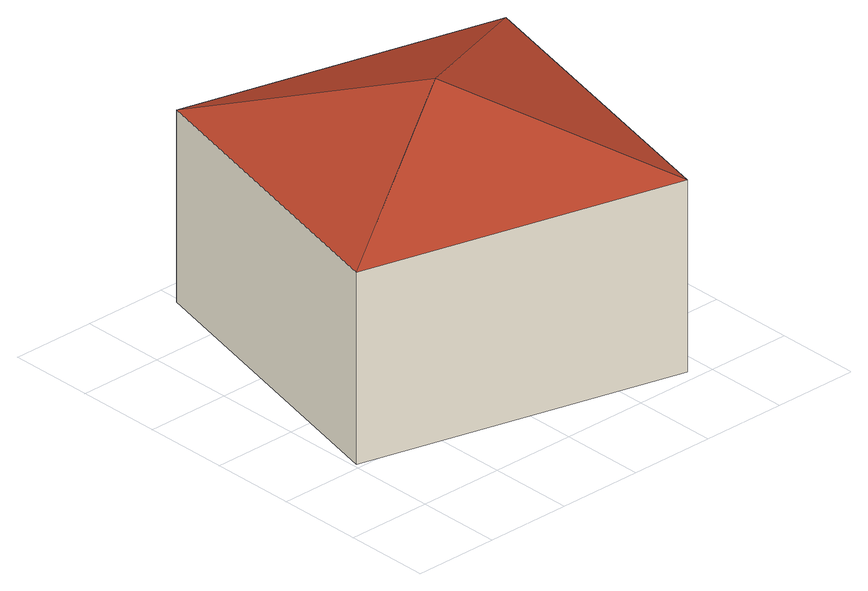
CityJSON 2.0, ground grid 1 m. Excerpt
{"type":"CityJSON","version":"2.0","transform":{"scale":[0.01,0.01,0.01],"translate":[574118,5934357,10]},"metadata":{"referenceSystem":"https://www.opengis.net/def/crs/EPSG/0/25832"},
"CityObjects":{
"building1":{"type":"Building","attributes":{"Grundfläche 2D":"14.533510","Grundhöhe NN":"10.967"},"geometry":[{"type":"Solid","lod":"3","boundaries":[[[[0,1,2]],[[0,3,1]],[[0,2,4]],[[0,4,3]],[[5,6,2,1]],[[6,7,4,2]],[[7,8,3,4]],[[8,5,1,3]],[[8,7,6,5]]]],"semantics":{"surfaces":[{"type":"RoofSurface"},{"type":"WallSurface"},{"type":"GroundSurface"}],"values":[[0,0,0,0,1,1,1,1,2]]}}]}
},
"vertices":[
[236,237,404],[95,472,323],[4,106,323],[468,380,323],[378,13,323],[95,472,97],[4,106,97],[378,13,97],[468,380,97]
]}
